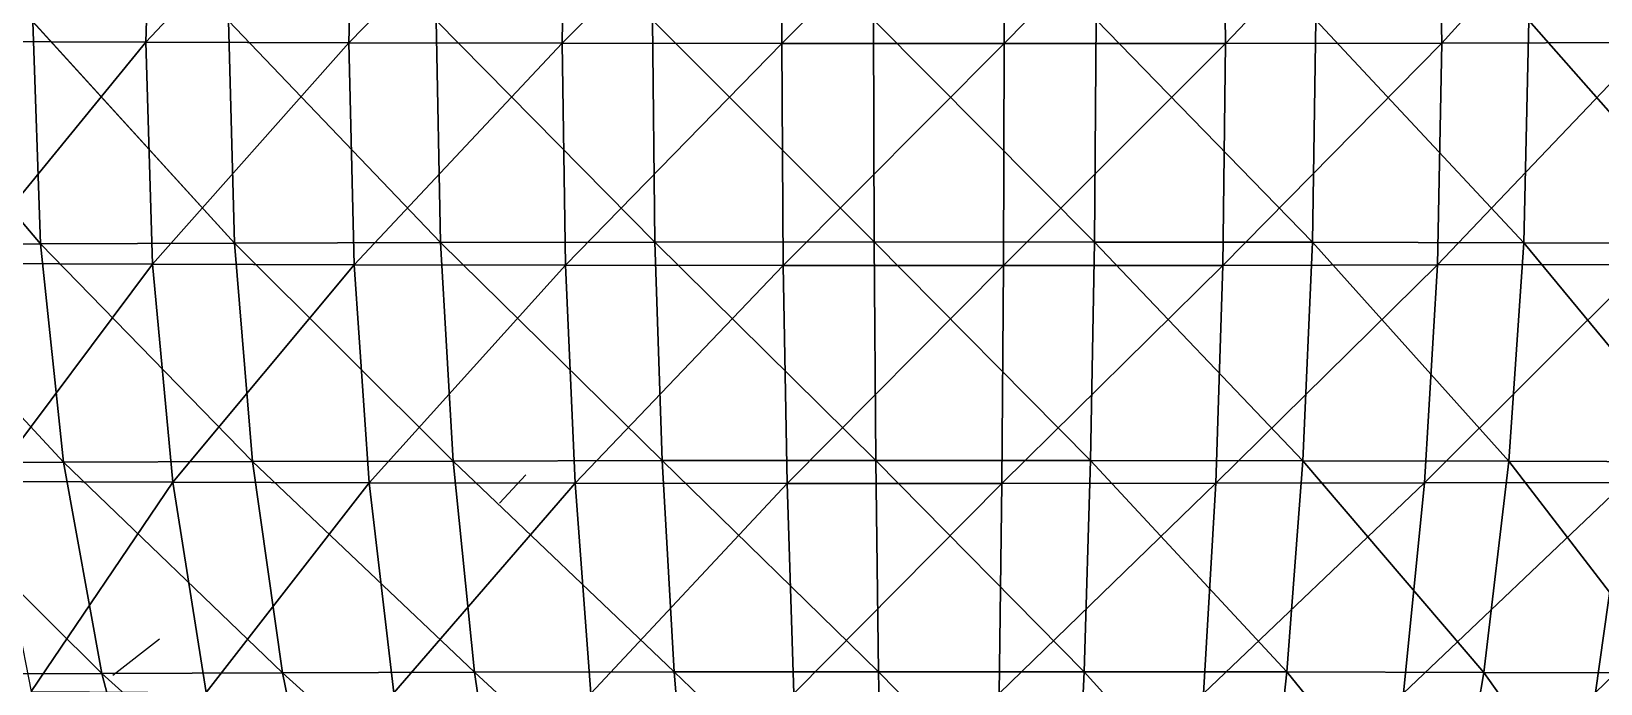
# Model space of a CAD drawing. Header units: metres. Extents: x -186 to 389, y -250 to 250.
# Drawn here: x -33.4 to 197.3, y -95.8 to 0 of the extents above; entities that cross this region are included whole.
import ezdxf

# ---------------------------------------------------------------- set-up
doc = ezdxf.new("R2010")
doc.units = ezdxf.units.M

msp = doc.modelspace()

# ---------------------------------------------------------------- linework, layer by layer
for p, q in [((39.25802, -65.13697, -373.69122), (35.373207, -69.30284, -358.81982)), ((-14.605194, -89.29364, -808.43866), (-21.451584, -94.62794, -820.51917))]:
    msp.add_line(p, q)
for points in [[(-43.22841, 31.218506, -808.72955), (-44.464325, -1.4244267, -810.24725), (-15.599121, 31.10007, -825.6936), (-15.599021, 31.10017, -825.6935)], [(-44.464325, -1.4244267, -810.24725), (-16.596634, -1.5438815, -827.35767), (-15.599121, 31.10007, -825.6936), (-15.599021, 31.10017, -825.6935)], [(-15.599121, 31.10007, -825.6936), (-16.596634, -1.5438815, -827.35767), (14.008194, 31.00783, -838.90625), (14.008294, 31.007929, -838.9061)], [(-16.596634, -1.5438815, -827.35767), (13.266167, -1.6369207, -840.6843), (14.008194, 31.00783, -838.90625), (14.008294, 31.007929, -838.9061)], [(14.008194, 31.00783, -838.90625), (13.266167, -1.6369207, -840.6843), (45.08674, 30.943354, -848.14136), (45.086838, 30.943453, -848.14124)], [(13.266167, -1.6369207, -840.6843), (44.612892, -1.7019516, -849.99915), (45.08674, 30.943354, -848.14136), (45.086838, 30.943453, -848.14124)], [(45.08674, 30.943354, -848.14136), (44.612892, -1.7019516, -849.99915), (77.10499, 30.907751, -853.2411), (77.10509, 30.90785, -853.24097)], [(44.612892, -1.7019516, -849.99915), (76.907425, -1.7378619, -855.1429), (77.10499, 30.907751, -853.2411), (77.10509, 30.90785, -853.24097)], [(77.10499, 30.907751, -853.2411), (76.907425, -1.7378619, -855.1429), (109.51498, 30.901627, -854.11804), (109.515076, 30.901726, -854.1179)], [(76.907425, -1.7378619, -855.1429), (109.59708, -1.7440372, -856.02734), (109.51498, 30.901627, -854.11804), (109.515076, 30.901726, -854.1179)], [(109.51498, 30.901627, -854.11804), (109.59708, -1.7440372, -856.02734), (141.76204, 30.92509, -850.7573), (141.76215, 30.92519, -850.7572)], [(109.59708, -1.7440372, -856.02734), (142.1224, -1.7203717, -852.6376), (141.76204, 30.92509, -850.7573), (141.76215, 30.92519, -850.7572)], [(141.76204, 30.92509, -850.7573), (142.1224, -1.7203717, -852.6376), (173.29465, 30.97774, -843.21625), (173.29475, 30.977839, -843.2161)], [(142.1224, -1.7203717, -852.6376), (173.92712, -1.6672703, -845.0315), (173.29465, 30.97774, -843.21625), (173.29475, 30.977839, -843.2161)], [(173.29465, 30.97774, -843.21625), (173.92712, -1.6672703, -845.0315), (203.57309, 31.058668, -831.624), (203.5732, 31.058767, -831.6239)], [(173.92712, -1.6672703, -845.0315), (204.46681, -1.5856419, -833.33923), (203.57309, 31.058668, -831.624), (203.5732, 31.058767, -831.6239)], [(-33.219116, 1.4768605, -394.67468), (-32.079437, -31.16652, -396.25665), (-59.692, 1.3428315, -413.87262), (-59.691902, 1.3429315, -413.87253)], [(-32.079437, -31.16652, -396.25665), (-58.32582, -31.299402, -415.29034), (-59.692, 1.3428315, -413.87262), (-59.691902, 1.3429315, -413.87253)], [(-4.4668503, 1.5856197, -379.0963), (-3.5731277, -31.058691, -380.81155), (-33.219116, 1.4768605, -394.67468), (-33.219017, 1.4769605, -394.6746)], [(-3.5731277, -31.058691, -380.81155), (-32.079437, -31.16652, -396.25665), (-33.219116, 1.4768605, -394.67468), (-33.219017, 1.4769605, -394.6746)], [(26.07296, 1.6672485, -367.40402), (26.705414, -30.97776, -369.2193), (-4.4668503, 1.5856197, -379.0963), (-4.46675, 1.5857197, -379.09622)], [(26.705414, -30.97776, -369.2193), (-3.5731277, -31.058691, -380.81155), (-4.4668503, 1.5856197, -379.0963), (-4.46675, 1.5857197, -379.09622)], [(57.87761, 1.7203498, -359.79794), (58.23797, -30.925114, -361.67828), (26.07296, 1.6672485, -367.40402), (26.07306, 1.6673485, -367.40393)], [(58.23797, -30.925114, -361.67828), (26.705414, -30.97776, -369.2193), (26.07296, 1.6672485, -367.40402), (26.07306, 1.6673485, -367.40393)], [(90.403015, 1.7440152, -356.40814), (90.485115, -30.90165, -358.3175), (57.87761, 1.7203498, -359.79794), (57.87771, 1.7204498, -359.79785)], [(90.485115, -30.90165, -358.3175), (58.23797, -30.925114, -361.67828), (57.87761, 1.7203498, -359.79794), (57.87771, 1.7204498, -359.79785)], [(123.09261, 1.7378402, -357.29266), (122.895035, -30.907774, -359.19446), (90.403015, 1.7440152, -356.40814), (90.403114, 1.7441152, -356.40805)], [(122.895035, -30.907774, -359.19446), (90.485115, -30.90165, -358.3175), (90.403015, 1.7440152, -356.40814), (90.403114, 1.7441152, -356.40805)], [(154.91322, -30.943377, -364.29413), (122.895035, -30.907774, -359.19446), (123.09261, 1.7378402, -357.29266), (123.09271, 1.7379402, -357.29257)], [(155.38705, 1.7019298, -362.43637), (154.91322, -30.943377, -364.29413), (123.09261, 1.7378402, -357.29266), (123.09271, 1.7379402, -357.29257)], [(185.99185, -31.007853, -373.52933), (154.91322, -30.943377, -364.29413), (155.38705, 1.7019298, -362.43637), (155.38716, 1.7020298, -362.43628)], [(186.73386, 1.6368988, -371.75122), (185.99185, -31.007853, -373.52933), (155.38705, 1.7019298, -362.43637), (155.38716, 1.7020298, -362.43628)], [(215.59909, -31.100094, -386.74194), (185.99185, -31.007853, -373.52933), (186.73386, 1.6368988, -371.75122), (186.73396, 1.6369988, -371.75113)], [(216.5966, 1.5438598, -385.07788), (215.59909, -31.100094, -386.74194), (186.73386, 1.6368988, -371.75122), (186.73396, 1.6369988, -371.75113)], [(-44.464325, -1.4244267, -810.24725), (-43.22841, -34.042984, -808.2739), (-16.596634, -1.5438815, -827.35767), (-16.596535, -1.5437815, -827.35754)], [(-43.22841, -34.042984, -808.2739), (-15.599121, -34.16142, -825.2379), (-16.596634, -1.5438815, -827.35767), (-16.596535, -1.5437815, -827.35754)], [(-16.596634, -1.5438815, -827.35767), (-15.599121, -34.16142, -825.2379), (13.266167, -1.6369207, -840.6843), (13.266267, -1.6368207, -840.6842)], [(-15.599121, -34.16142, -825.2379), (14.008194, -34.253662, -838.4506), (13.266167, -1.6369207, -840.6843), (13.266267, -1.6368207, -840.6842)], [(13.266167, -1.6369207, -840.6843), (14.008194, -34.253662, -838.4506), (44.612892, -1.7019516, -849.99915), (44.61299, -1.7018516, -849.999)], [(14.008194, -34.253662, -838.4506), (45.08674, -34.318134, -847.6858), (44.612892, -1.7019516, -849.99915), (44.61299, -1.7018516, -849.999)], [(44.612892, -1.7019516, -849.99915), (45.08674, -34.318134, -847.6858), (76.907425, -1.7378619, -855.1429), (76.907524, -1.7377619, -855.14276)], [(45.08674, -34.318134, -847.6858), (77.10499, -34.35374, -852.7855), (76.907425, -1.7378619, -855.1429), (76.907524, -1.7377619, -855.14276)], [(76.907425, -1.7378619, -855.1429), (77.10499, -34.35374, -852.7855), (109.59708, -1.7440372, -856.02734), (109.597176, -1.7439371, -856.0272)], [(77.10499, -34.35374, -852.7855), (109.51498, -34.359863, -853.6624), (109.59708, -1.7440372, -856.02734), (109.597176, -1.7439371, -856.0272)], [(109.59708, -1.7440372, -856.02734), (109.51498, -34.359863, -853.6624), (142.1224, -1.7203717, -852.6376), (142.12251, -1.7202717, -852.63745)], [(109.51498, -34.359863, -853.6624), (141.76204, -34.3364, -850.30164), (142.1224, -1.7203717, -852.6376), (142.12251, -1.7202717, -852.63745)], [(142.1224, -1.7203717, -852.6376), (141.76204, -34.3364, -850.30164), (173.92712, -1.6672703, -845.0315), (173.92723, -1.6671703, -845.0314)], [(141.76204, -34.3364, -850.30164), (173.29465, -34.283752, -842.7606), (173.92712, -1.6672703, -845.0315), (173.92723, -1.6671703, -845.0314)], [(173.92712, -1.6672703, -845.0315), (173.29465, -34.283752, -842.7606), (204.46681, -1.5856419, -833.33923), (204.46692, -1.5855418, -833.3391)], [(173.29465, -34.283752, -842.7606), (203.57309, -34.20282, -831.1684), (204.46681, -1.5856419, -833.33923), (204.46692, -1.5855418, -833.3391)], [(-32.079437, -31.16652, -396.25665), (-28.67978, -63.27666, -401.43115), (-58.32582, -31.299402, -415.29034), (-58.32572, -31.299303, -415.29025)], [(-28.67978, -63.27666, -401.43115), (-54.25064, -63.406124, -419.9749), (-58.32582, -31.299402, -415.29034), (-58.32572, -31.299303, -415.29025)], [(-3.5731277, -31.058691, -380.81155), (-0.90722656, -63.171608, -386.38358), (-32.079437, -31.16652, -396.25665), (-32.079338, -31.16642, -396.25656)], [(-0.90722656, -63.171608, -386.38358), (-28.67978, -63.27666, -401.43115), (-32.079437, -31.16652, -396.25665), (-32.079338, -31.16642, -396.25656)], [(26.705414, -30.97776, -369.2193), (28.591965, -63.09276, -375.0897), (-3.5731277, -31.058691, -380.81155), (-3.5730278, -31.058592, -380.81146)], [(28.591965, -63.09276, -375.0897), (-0.90722656, -63.171608, -386.38358), (-3.5731277, -31.058691, -380.81155), (-3.5730278, -31.058592, -380.81146)], [(58.23797, -30.925114, -361.67828), (59.312904, -63.04147, -367.74277), (26.705414, -30.97776, -369.2193), (26.705513, -30.977661, -369.2192)], [(59.312904, -63.04147, -367.74277), (28.591965, -63.09276, -375.0897), (26.705414, -30.97776, -369.2193), (26.705513, -30.977661, -369.2192)], [(90.485115, -30.90165, -358.3175), (90.73002, -63.018612, -364.4685), (58.23797, -30.925114, -361.67828), (58.238068, -30.925014, -361.6782)], [(90.73002, -63.018612, -364.4685), (59.312904, -63.04147, -367.74277), (58.23797, -30.925114, -361.67828), (58.238068, -30.925014, -361.6782)], [(122.895035, -30.907774, -359.19446), (122.30575, -63.02457, -365.32288), (90.485115, -30.90165, -358.3175), (90.485214, -30.90155, -358.3174)], [(122.30575, -63.02457, -365.32288), (90.73002, -63.018612, -364.4685), (90.485115, -30.90165, -358.3175), (90.485214, -30.90155, -358.3174)], [(153.4998, -63.05926, -370.29132), (122.30575, -63.02457, -365.32288), (122.895035, -30.907774, -359.19446), (122.895134, -30.907675, -359.19437)], [(154.91322, -30.943377, -364.29413), (153.4998, -63.05926, -370.29132), (122.895035, -30.907774, -359.19446), (122.895134, -30.907675, -359.19437)], [(183.77846, -63.122074, -379.28876), (153.4998, -63.05926, -370.29132), (154.91322, -30.943377, -364.29413), (154.91333, -30.943277, -364.29404)], [(185.99185, -31.007853, -373.52933), (183.77846, -63.122074, -379.28876), (154.91322, -30.943377, -364.29413), (154.91333, -30.943277, -364.29404)], [(212.62366, -63.21194, -392.16135), (183.77846, -63.122074, -379.28876), (185.99185, -31.007853, -373.52933), (185.99196, -31.007753, -373.52924)], [(215.59909, -31.100094, -386.74194), (212.62366, -63.21194, -392.16135), (185.99185, -31.007853, -373.52933), (185.99196, -31.007753, -373.52924)], [(-43.22841, -34.042984, -808.2739), (-39.541824, -66.07909, -802.8434), (-15.599121, -34.16142, -825.2379), (-15.599021, -34.16132, -825.2378)], [(-39.541824, -66.07909, -802.8434), (-12.62368, -66.19447, -819.3707), (-15.599121, -34.16142, -825.2379), (-15.599021, -34.16132, -825.2378)], [(-15.599121, -34.16142, -825.2379), (-12.62368, -66.19447, -819.3707), (14.008194, -34.253662, -838.4506), (14.008294, -34.253563, -838.4505)], [(-12.62368, -66.19447, -819.3707), (16.221573, -66.28435, -832.24335), (14.008194, -34.253662, -838.4506), (14.008294, -34.253563, -838.4505)], [(14.008194, -34.253662, -838.4506), (16.221573, -66.28435, -832.24335), (45.08674, -34.318134, -847.6858), (45.086838, -34.318035, -847.68567)], [(16.221573, -66.28435, -832.24335), (46.500175, -66.34716, -841.2408), (45.08674, -34.318134, -847.6858), (45.086838, -34.318035, -847.68567)], [(45.08674, -34.318134, -847.6858), (46.500175, -66.34716, -841.2408), (77.10499, -34.35374, -852.7855), (77.10509, -34.35364, -852.7854)], [(46.500175, -66.34716, -841.2408), (77.69429, -66.38184, -846.2092), (77.10499, -34.35374, -852.7855), (77.10509, -34.35364, -852.7854)], [(77.10499, -34.35374, -852.7855), (77.69429, -66.38184, -846.2092), (109.51498, -34.359863, -853.6624), (109.515076, -34.359764, -853.6623)], [(77.69429, -66.38184, -846.2092), (109.27006, -66.38781, -847.0636), (109.51498, -34.359863, -853.6624), (109.515076, -34.359764, -853.6623)], [(109.51498, -34.359863, -853.6624), (109.27006, -66.38781, -847.0636), (141.76204, -34.3364, -850.30164), (141.76215, -34.3363, -850.3015)], [(109.27006, -66.38781, -847.0636), (140.68713, -66.364944, -843.7893), (141.76204, -34.3364, -850.30164), (141.76215, -34.3363, -850.3015)], [(141.76204, -34.3364, -850.30164), (140.68713, -66.364944, -843.7893), (173.29465, -34.283752, -842.7606), (173.29475, -34.283653, -842.7605)], [(140.68713, -66.364944, -843.7893), (171.40811, -66.31366, -836.4424), (173.29465, -34.283752, -842.7606), (173.29475, -34.283653, -842.7605)], [(173.29465, -34.283752, -842.7606), (171.40811, -66.31366, -836.4424), (203.57309, -34.20282, -831.1684), (203.5732, -34.20272, -831.1683)], [(171.40811, -66.31366, -836.4424), (200.9072, -66.23481, -825.14856), (203.57309, -34.20282, -831.1684), (203.5732, -34.20272, -831.1683)], [(-28.67978, -63.27666, -401.43115), (-23.078423, -94.304085, -410.10956), (-54.25064, -63.406124, -419.9749), (-54.25054, -63.406025, -419.97482)], [(-23.078423, -94.304085, -410.10956), (-47.53618, -94.42792, -427.84613), (-54.25064, -63.406124, -419.9749), (-54.25054, -63.406025, -419.97482)], [(-0.90722656, -63.171608, -386.38358), (3.4852142, -94.203606, -395.71698), (-28.67978, -63.27666, -401.43115), (-28.67968, -63.27656, -401.43106)], [(3.4852142, -94.203606, -395.71698), (-23.078423, -94.304085, -410.10956), (-28.67978, -63.27666, -401.43115), (-28.67968, -63.27656, -401.43106)], [(28.591965, -63.09276, -375.0897), (31.700325, -94.1282, -384.91473), (-0.90722656, -63.171608, -386.38358), (-0.90712655, -63.17151, -386.38348)], [(31.700325, -94.1282, -384.91473), (3.4852142, -94.203606, -395.71698), (-0.90722656, -63.171608, -386.38358), (-0.90712655, -63.17151, -386.38348)], [(59.312904, -63.04147, -367.74277), (61.084, -94.07914, -377.88763), (28.591965, -63.09276, -375.0897), (28.592064, -63.09266, -375.0896)], [(61.084, -94.07914, -377.88763), (31.700325, -94.1282, -384.91473), (28.591965, -63.09276, -375.0897), (28.592064, -63.09266, -375.0896)], [(90.73002, -63.018612, -364.4685), (91.13354, -94.05727, -374.7559), (59.312904, -63.04147, -367.74277), (59.313004, -63.04137, -367.74268)], [(91.13354, -94.05727, -374.7559), (61.084, -94.07914, -377.88763), (59.312904, -63.04147, -367.74277), (59.313004, -63.04137, -367.74268)], [(122.30575, -63.02457, -365.32288), (121.33476, -94.06298, -375.57306), (90.73002, -63.018612, -364.4685), (90.73012, -63.018513, -364.4684)], [(121.33476, -94.06298, -375.57306), (91.13354, -94.05727, -374.7559), (90.73002, -63.018612, -364.4685), (90.73012, -63.018513, -364.4684)], [(151.17097, -94.09615, -380.32523), (121.33476, -94.06298, -375.57306), (122.30575, -63.02457, -365.32288), (122.30585, -63.02447, -365.32278)], [(153.4998, -63.05926, -370.29132), (151.17097, -94.09615, -380.32523), (122.30575, -63.02457, -365.32288), (122.30585, -63.02447, -365.32278)], [(180.13162, -94.156235, -388.93103), (151.17097, -94.09615, -380.32523), (153.4998, -63.05926, -370.29132), (153.49991, -63.059162, -370.29123)], [(183.77846, -63.122074, -379.28876), (180.13162, -94.156235, -388.93103), (153.4998, -63.05926, -370.29132), (153.49991, -63.059162, -370.29123)], [(207.7212, -94.24219, -401.24326), (180.13162, -94.156235, -388.93103), (183.77846, -63.122074, -379.28876), (183.77856, -63.121975, -379.28867)], [(212.62366, -63.21194, -392.16135), (207.7212, -94.24219, -401.24326), (183.77846, -63.122074, -379.28876), (183.77856, -63.121975, -379.28867)], [(-39.541824, -66.07909, -802.8434), (-33.46762, -96.98453, -794.0485), (-12.62368, -66.19447, -819.3707), (-12.62358, -66.194374, -819.3706)], [(-33.46762, -96.98453, -794.0485), (-7.721222, -97.094894, -809.85645), (-12.62368, -66.19447, -819.3707), (-12.62358, -66.194374, -819.3706)], [(-12.62368, -66.19447, -819.3707), (-7.721222, -97.094894, -809.85645), (16.221573, -66.28435, -832.24335), (16.221672, -66.28425, -832.2432)], [(-7.721222, -97.094894, -809.85645), (19.8684, -97.18085, -822.1687), (16.221573, -66.28435, -832.24335), (16.221672, -66.28425, -832.2432)], [(16.221573, -66.28435, -832.24335), (19.8684, -97.18085, -822.1687), (46.500175, -66.34716, -841.2408), (46.500275, -66.34706, -841.24066)], [(19.8684, -97.18085, -822.1687), (48.82898, -97.24093, -830.77454), (46.500175, -66.34716, -841.2408), (46.500275, -66.34706, -841.24066)], [(46.500175, -66.34716, -841.2408), (48.82898, -97.24093, -830.77454), (77.69429, -66.38184, -846.2092), (77.69439, -66.381744, -846.2091)], [(48.82898, -97.24093, -830.77454), (78.66527, -97.2741, -835.5267), (77.69429, -66.38184, -846.2092), (77.69439, -66.381744, -846.2091)], [(77.69429, -66.38184, -846.2092), (78.66527, -97.2741, -835.5267), (109.27006, -66.38781, -847.0636), (109.27016, -66.38771, -847.0635)], [(78.66527, -97.2741, -835.5267), (108.866554, -97.279816, -836.3439), (109.27006, -66.38781, -847.0636), (109.27016, -66.38771, -847.0635)], [(109.27006, -66.38781, -847.0636), (108.866554, -97.279816, -836.3439), (140.68713, -66.364944, -843.7893), (140.68724, -66.364845, -843.7892)], [(108.866554, -97.279816, -836.3439), (138.91602, -97.25794, -833.2121), (140.68713, -66.364944, -843.7893), (140.68724, -66.364845, -843.7892)], [(140.68713, -66.364944, -843.7893), (138.91602, -97.25794, -833.2121), (171.40811, -66.31366, -836.4424), (171.40822, -66.31356, -836.44226)], [(138.91602, -97.25794, -833.2121), (168.29974, -97.208885, -826.18494), (171.40811, -66.31366, -836.4424), (171.40822, -66.31356, -836.44226)], [(171.40811, -66.31366, -836.4424), (168.29974, -97.208885, -826.18494), (200.9072, -66.23481, -825.14856), (200.9073, -66.23471, -825.14844)], [(168.29974, -97.208885, -826.18494), (196.51474, -97.13348, -815.38275), (200.9072, -66.23481, -825.14856), (200.9073, -66.23471, -825.14844)], [(200.9072, -66.23481, -825.14856), (196.51474, -97.13348, -815.38275), (228.67981, -66.12975, -810.10095), (228.67992, -66.129654, -810.1008)], [(196.51474, -97.13348, -815.38275), (223.07843, -97.033, -800.9902), (228.67981, -66.12975, -810.10095), (228.67992, -66.129654, -810.1008)], [(-23.078423, -94.304085, -410.10956), (-15.37114, -123.717964, -422.14343), (-47.53618, -94.42792, -427.84613), (-47.53608, -94.42782, -427.84604)], [(-15.37114, -123.717964, -422.14343), (-38.297333, -123.83404, -438.76935), (-47.53618, -94.42792, -427.84613), (-47.53608, -94.42782, -427.84604)], [(3.4852142, -94.203606, -395.71698), (9.52906, -123.62377, -408.65216), (-23.078423, -94.304085, -410.10956), (-23.078323, -94.303986, -410.10947)], [(9.52906, -123.62377, -408.65216), (-15.37114, -123.717964, -422.14343), (-23.078423, -94.304085, -410.10956), (-23.078323, -94.303986, -410.10947)], [(31.700325, -94.1282, -384.91473), (35.977303, -123.55308, -398.52634), (3.4852142, -94.203606, -395.71698), (3.4853141, -94.20351, -395.7169)], [(35.977303, -123.55308, -398.52634), (9.52906, -123.62377, -408.65216), (3.4852142, -94.203606, -395.71698), (3.4853141, -94.20351, -395.7169)], [(61.084, -94.07914, -377.88763), (63.520943, -123.507095, -391.9393), (31.700325, -94.1282, -384.91473), (31.700424, -94.1281, -384.91464)], [(63.520943, -123.507095, -391.9393), (35.977303, -123.55308, -398.52634), (31.700325, -94.1282, -384.91473), (31.700424, -94.1281, -384.91464)], [(91.13354, -94.05727, -374.7559), (91.68876, -123.4866, -389.00366), (61.084, -94.07914, -377.88763), (61.0841, -94.07904, -377.88754)], [(91.68876, -123.4866, -389.00366), (63.520943, -123.507095, -391.9393), (61.084, -94.07914, -377.88763), (61.0841, -94.07904, -377.88754)], [(121.33476, -94.06298, -375.57306), (119.99878, -123.49195, -389.76968), (91.13354, -94.05727, -374.7559), (91.13364, -94.05717, -374.7558)], [(119.99878, -123.49195, -389.76968), (91.68876, -123.4866, -389.00366), (91.13354, -94.05727, -374.7559), (91.13364, -94.05717, -374.7558)], [(147.96661, -123.52305, -394.2242), (119.99878, -123.49195, -389.76968), (121.33476, -94.06298, -375.57306), (121.33486, -94.06288, -375.57297)], [(151.17097, -94.09615, -380.32523), (147.96661, -123.52305, -394.2242), (121.33476, -94.06298, -375.57306), (121.33486, -94.06288, -375.57297)], [(175.11372, -123.57936, -402.29114), (147.96661, -123.52305, -394.2242), (151.17097, -94.09615, -380.32523), (151.17108, -94.096054, -380.32513)], [(180.13162, -94.156235, -388.93103), (175.11372, -123.57936, -402.29114), (151.17097, -94.09615, -380.32523), (151.17108, -94.096054, -380.32513)], [(200.97562, -123.659935, -413.83237), (175.11372, -123.57936, -402.29114), (180.13162, -94.156235, -388.93103), (180.13173, -94.156136, -388.93094)], [(207.7212, -94.24219, -401.24326), (200.97562, -123.659935, -413.83237), (180.13162, -94.156235, -388.93103), (180.13173, -94.156136, -388.93094)]]:
    msp.add_3dface(points)

doc.saveas('drawing.dxf')
